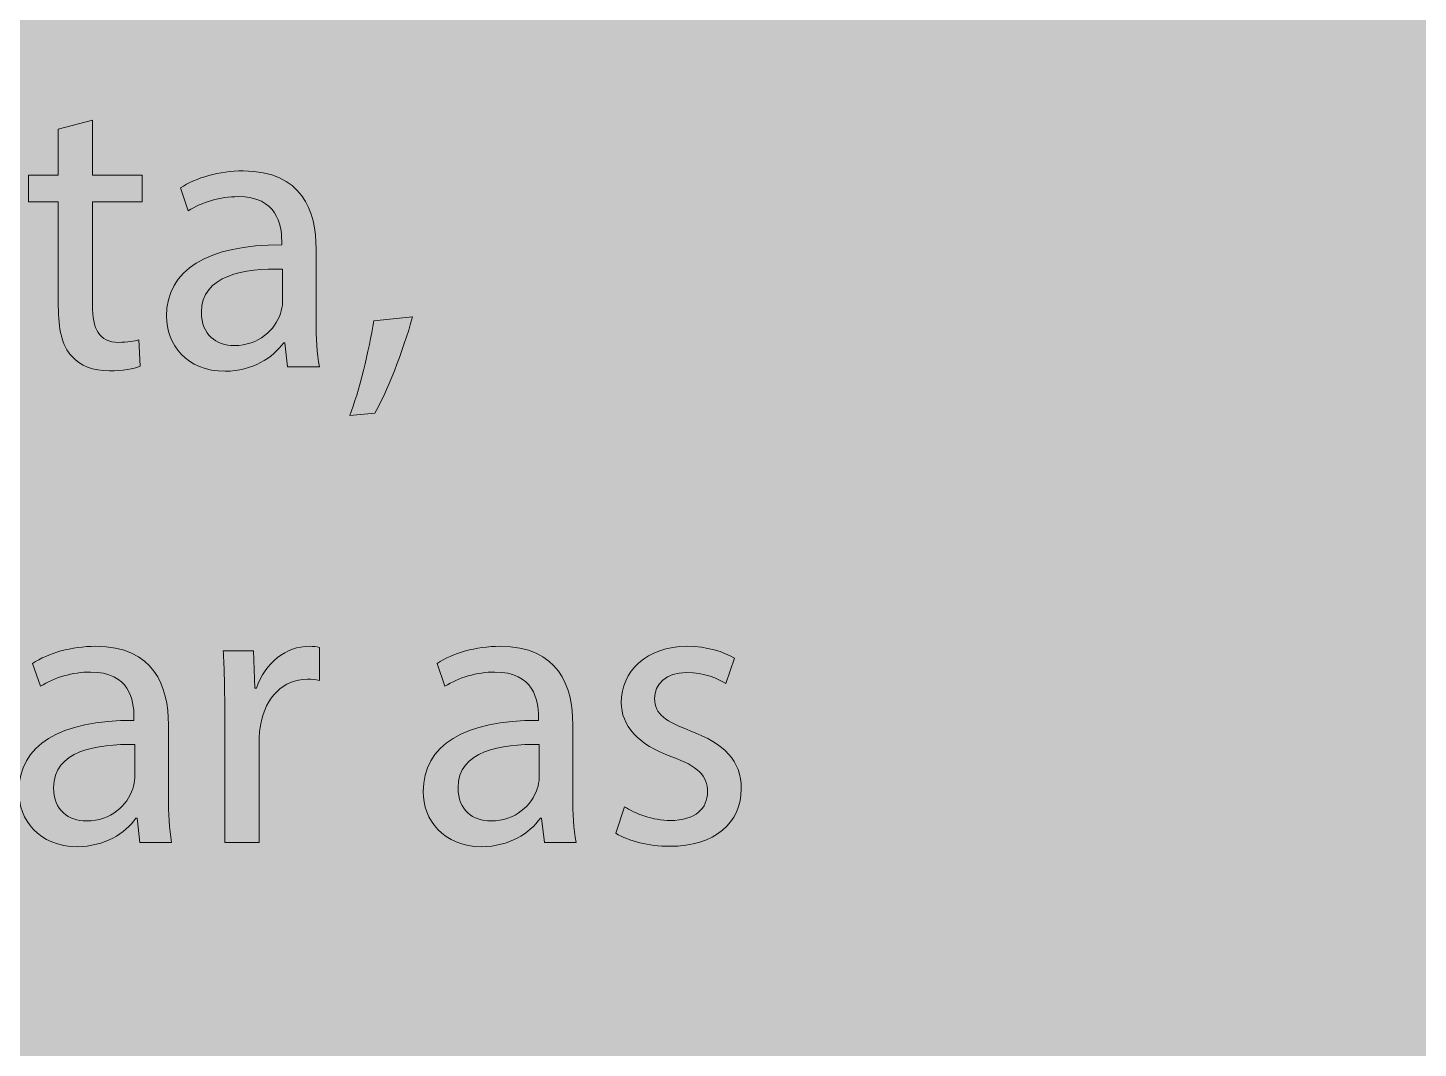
# Model space of a CAD drawing. Header units: inches. Extents: x -507 to 1392, y -754 to 68.
# Drawn here: x -56.38 to -14.26, y -102.48 to -71.57 of the extents above; entities that cross this region are included whole.
import ezdxf

# ---------------------------------------------------------------- set-up
doc = ezdxf.new("R2010")
doc.units = ezdxf.units.IN
doc.header["$MEASUREMENT"] = 0
doc.layers.add('Front', color=7, linetype='Continuous')
picture_1 = doc.add_image_def('image1.png', size_in_pixel=(3301, 2181))
picture_2 = doc.add_image_def('image10.png', size_in_pixel=(3013, 3012))

# ---------------------------------------------------------------- blocks, each defined once
blk = doc.blocks.new('block 3')
at = {"layer": 'Front', "true_color": 0x326699}
h = blk.add_hatch(color=165, dxfattribs=at)
h.dxf.hatch_style = 2
h.paths.add_polyline_path([(-211, -462.1), (-211, 61.249), (581, 61.249), (581, -462.1)])
at = {"layer": 'Front'}
image = blk.add_image(picture_1, insert=(-211, -462.191), size_in_units=(792.24, 523.44), dxfattribs=at)
blk = doc.blocks.new('block 48')
at = {"layer": 'Front', "true_color": 0x231f20}
h = blk.add_hatch(color=250, dxfattribs=at)
h.dxf.hatch_style = 2
edge = h.paths.add_edge_path()
edge.add_spline(control_points=[(-54.426, -74.374), (-54.426, -74.374), (-54.426, -76.041), (-54.426, -76.041), (-54.426, -76.041), (-52.915, -76.041), (-52.915, -76.041), (-52.915, -76.041), (-52.915, -76.844), (-52.915, -76.844), (-52.915, -76.844), (-54.426, -76.844), (-54.426, -76.844), (-54.426, -76.844), (-54.426, -79.974), (-54.426, -79.974), (-54.426, -80.694), (-54.222, -81.102), (-53.634, -81.102), (-53.358, -81.102), (-53.155, -81.065), (-53.022, -81.03), (-53.022, -81.03), (-52.975, -81.821), (-52.975, -81.821), (-53.179, -81.905), (-53.502, -81.965), (-53.91, -81.965), (-54.402, -81.965), (-54.798, -81.809), (-55.05, -81.521), (-55.35, -81.209), (-55.458, -80.694), (-55.458, -80.01), (-55.458, -80.01), (-55.458, -76.844), (-55.458, -76.844), (-55.458, -76.844), (-56.357, -76.844), (-56.357, -76.844), (-56.357, -76.844), (-56.357, -76.041), (-56.357, -76.041), (-56.357, -76.041), (-55.458, -76.041), (-55.458, -76.041), (-55.458, -76.041), (-55.458, -74.649), (-55.458, -74.649), (-55.458, -74.649), (-54.426, -74.374), (-54.426, -74.374)], knot_values=[0, 0, 0, 0, 1, 1, 1, 2, 2, 2, 3, 3, 3, 4, 4, 4, 5, 5, 5, 6, 6, 6, 7, 7, 7, 8, 8, 8, 9, 9, 9, 10, 10, 10, 11, 11, 11, 12, 12, 12, 13, 13, 13, 14, 14, 14, 15, 15, 15, 16, 16, 16, 17, 17, 17, 17], degree=3, periodic=1)
h = blk.add_hatch(color=250, dxfattribs=at)
h.dxf.hatch_style = 2
edge = h.paths.add_edge_path()
edge.add_spline(control_points=[(-48.511, -81.845), (-48.511, -81.845), (-48.595, -81.114), (-48.595, -81.114), (-48.595, -81.114), (-48.631, -81.114), (-48.631, -81.114), (-48.955, -81.569), (-49.578, -81.977), (-50.406, -81.977), (-51.581, -81.977), (-52.181, -81.149), (-52.181, -80.31), (-52.181, -78.907), (-50.934, -78.139), (-48.691, -78.151), (-48.691, -78.151), (-48.691, -78.031), (-48.691, -78.031), (-48.691, -77.552), (-48.823, -76.688), (-50.01, -76.688), (-50.55, -76.688), (-51.113, -76.856), (-51.521, -77.12), (-51.521, -77.12), (-51.761, -76.424), (-51.761, -76.424), (-51.281, -76.112), (-50.586, -75.909), (-49.854, -75.909), (-48.079, -75.909), (-47.647, -77.12), (-47.647, -78.283), (-47.647, -78.283), (-47.647, -80.454), (-47.647, -80.454), (-47.647, -80.958), (-47.624, -81.449), (-47.551, -81.845), (-47.551, -81.845), (-48.511, -81.845), (-48.511, -81.845)], knot_values=[0, 0, 0, 0, 1, 1, 1, 2, 2, 2, 3, 3, 3, 4, 4, 4, 5, 5, 5, 6, 6, 6, 7, 7, 7, 8, 8, 8, 9, 9, 9, 10, 10, 10, 11, 11, 11, 12, 12, 12, 13, 13, 13, 14, 14, 14, 14], degree=3, periodic=1)
edge = h.paths.add_edge_path()
edge.add_spline(control_points=[(-48.667, -78.883), (-49.818, -78.859), (-51.125, -79.063), (-51.125, -80.19), (-51.125, -80.874), (-50.669, -81.198), (-50.13, -81.198), (-49.375, -81.198), (-48.895, -80.718), (-48.727, -80.226), (-48.691, -80.118), (-48.667, -79.998), (-48.667, -79.89), (-48.667, -79.89), (-48.667, -78.883), (-48.667, -78.883)], knot_values=[0, 0, 0, 0, 1, 1, 1, 2, 2, 2, 3, 3, 3, 4, 4, 4, 5, 5, 5, 5], degree=3, periodic=1)
h = blk.add_hatch(color=250, dxfattribs=at)
h.dxf.hatch_style = 2
edge = h.paths.add_edge_path()
edge.add_spline(control_points=[(-46.625, -83.32), (-46.361, -82.613), (-46.037, -81.33), (-45.905, -80.454), (-45.905, -80.454), (-44.73, -80.334), (-44.73, -80.334), (-45.006, -81.354), (-45.534, -82.685), (-45.87, -83.249), (-45.87, -83.249), (-46.625, -83.32), (-46.625, -83.32)], knot_values=[0, 0, 0, 0, 1, 1, 1, 2, 2, 2, 3, 3, 3, 4, 4, 4, 4], degree=3, periodic=1)
h = blk.add_hatch(color=250, dxfattribs=at)
h.dxf.hatch_style = 2
edge = h.paths.add_edge_path()
edge.add_spline(control_points=[(-52.986, -96.246), (-52.986, -96.246), (-53.07, -95.514), (-53.07, -95.514), (-53.07, -95.514), (-53.106, -95.514), (-53.106, -95.514), (-53.43, -95.97), (-54.054, -96.377), (-54.881, -96.377), (-56.057, -96.377), (-56.656, -95.55), (-56.656, -94.71), (-56.656, -93.307), (-55.409, -92.54), (-53.167, -92.552), (-53.167, -92.552), (-53.167, -92.432), (-53.167, -92.432), (-53.167, -91.952), (-53.298, -91.088), (-54.485, -91.088), (-55.025, -91.088), (-55.589, -91.256), (-55.997, -91.52), (-55.997, -91.52), (-56.237, -90.825), (-56.237, -90.825), (-55.757, -90.513), (-55.062, -90.309), (-54.33, -90.309), (-52.555, -90.309), (-52.123, -91.52), (-52.123, -92.684), (-52.123, -92.684), (-52.123, -94.854), (-52.123, -94.854), (-52.123, -95.358), (-52.099, -95.85), (-52.027, -96.246), (-52.027, -96.246), (-52.986, -96.246), (-52.986, -96.246)], knot_values=[0, 0, 0, 0, 1, 1, 1, 2, 2, 2, 3, 3, 3, 4, 4, 4, 5, 5, 5, 6, 6, 6, 7, 7, 7, 8, 8, 8, 9, 9, 9, 10, 10, 10, 11, 11, 11, 12, 12, 12, 13, 13, 13, 14, 14, 14, 14], degree=3, periodic=1)
edge = h.paths.add_edge_path()
edge.add_spline(control_points=[(-53.143, -93.283), (-54.294, -93.259), (-55.601, -93.463), (-55.601, -94.59), (-55.601, -95.274), (-55.145, -95.598), (-54.605, -95.598), (-53.85, -95.598), (-53.37, -95.118), (-53.202, -94.626), (-53.167, -94.519), (-53.143, -94.398), (-53.143, -94.291), (-53.143, -94.291), (-53.143, -93.283), (-53.143, -93.283)], knot_values=[0, 0, 0, 0, 1, 1, 1, 2, 2, 2, 3, 3, 3, 4, 4, 4, 5, 5, 5, 5], degree=3, periodic=1)
h = blk.add_hatch(color=250, dxfattribs=at)
h.dxf.hatch_style = 2
edge = h.paths.add_edge_path()
edge.add_spline(control_points=[(-50.417, -92.252), (-50.417, -91.568), (-50.429, -90.98), (-50.465, -90.441), (-50.465, -90.441), (-49.542, -90.441), (-49.542, -90.441), (-49.542, -90.441), (-49.505, -91.58), (-49.505, -91.58), (-49.505, -91.58), (-49.458, -91.58), (-49.458, -91.58), (-49.194, -90.801), (-48.558, -90.309), (-47.851, -90.309), (-47.73, -90.309), (-47.646, -90.321), (-47.551, -90.345), (-47.551, -90.345), (-47.551, -91.34), (-47.551, -91.34), (-47.659, -91.316), (-47.767, -91.304), (-47.91, -91.304), (-48.654, -91.304), (-49.182, -91.868), (-49.326, -92.66), (-49.35, -92.804), (-49.374, -92.971), (-49.374, -93.151), (-49.374, -93.151), (-49.374, -96.246), (-49.374, -96.246), (-49.374, -96.246), (-50.417, -96.246), (-50.417, -96.246), (-50.417, -96.246), (-50.417, -92.252), (-50.417, -92.252)], knot_values=[0, 0, 0, 0, 1, 1, 1, 2, 2, 2, 3, 3, 3, 4, 4, 4, 5, 5, 5, 6, 6, 6, 7, 7, 7, 8, 8, 8, 9, 9, 9, 10, 10, 10, 11, 11, 11, 12, 12, 12, 13, 13, 13, 13], degree=3, periodic=1)
h = blk.add_hatch(color=250, dxfattribs=at)
h.dxf.hatch_style = 2
edge = h.paths.add_edge_path()
edge.add_spline(control_points=[(-40.735, -96.246), (-40.735, -96.246), (-40.819, -95.514), (-40.819, -95.514), (-40.819, -95.514), (-40.855, -95.514), (-40.855, -95.514), (-41.179, -95.97), (-41.802, -96.377), (-42.63, -96.377), (-43.805, -96.377), (-44.405, -95.55), (-44.405, -94.71), (-44.405, -93.307), (-43.158, -92.54), (-40.915, -92.552), (-40.915, -92.552), (-40.915, -92.432), (-40.915, -92.432), (-40.915, -91.952), (-41.047, -91.088), (-42.234, -91.088), (-42.774, -91.088), (-43.337, -91.256), (-43.745, -91.52), (-43.745, -91.52), (-43.985, -90.825), (-43.985, -90.825), (-43.505, -90.513), (-42.81, -90.309), (-42.078, -90.309), (-40.303, -90.309), (-39.872, -91.52), (-39.872, -92.684), (-39.872, -92.684), (-39.872, -94.854), (-39.872, -94.854), (-39.872, -95.358), (-39.848, -95.85), (-39.775, -96.246), (-39.775, -96.246), (-40.735, -96.246), (-40.735, -96.246)], knot_values=[0, 0, 0, 0, 1, 1, 1, 2, 2, 2, 3, 3, 3, 4, 4, 4, 5, 5, 5, 6, 6, 6, 7, 7, 7, 8, 8, 8, 9, 9, 9, 10, 10, 10, 11, 11, 11, 12, 12, 12, 13, 13, 13, 14, 14, 14, 14], degree=3, periodic=1)
edge = h.paths.add_edge_path()
edge.add_spline(control_points=[(-40.891, -93.283), (-42.042, -93.259), (-43.35, -93.463), (-43.35, -94.59), (-43.35, -95.274), (-42.894, -95.598), (-42.354, -95.598), (-41.599, -95.598), (-41.119, -95.118), (-40.951, -94.626), (-40.915, -94.519), (-40.891, -94.398), (-40.891, -94.291), (-40.891, -94.291), (-40.891, -93.283), (-40.891, -93.283)], knot_values=[0, 0, 0, 0, 1, 1, 1, 2, 2, 2, 3, 3, 3, 4, 4, 4, 5, 5, 5, 5], degree=3, periodic=1)
h = blk.add_hatch(color=250, dxfattribs=at)
h.dxf.hatch_style = 2
edge = h.paths.add_edge_path()
edge.add_spline(control_points=[(-38.309, -95.166), (-37.997, -95.37), (-37.445, -95.586), (-36.917, -95.586), (-36.15, -95.586), (-35.791, -95.202), (-35.791, -94.723), (-35.791, -94.219), (-36.09, -93.943), (-36.87, -93.655), (-37.913, -93.283), (-38.405, -92.708), (-38.405, -92.012), (-38.405, -91.077), (-37.649, -90.309), (-36.402, -90.309), (-35.814, -90.309), (-35.299, -90.477), (-34.975, -90.668), (-34.975, -90.668), (-35.239, -91.436), (-35.239, -91.436), (-35.466, -91.292), (-35.886, -91.101), (-36.426, -91.101), (-37.05, -91.101), (-37.397, -91.46), (-37.397, -91.892), (-37.397, -92.372), (-37.05, -92.587), (-36.294, -92.875), (-35.287, -93.259), (-34.771, -93.763), (-34.771, -94.626), (-34.771, -95.646), (-35.562, -96.366), (-36.942, -96.366), (-37.577, -96.366), (-38.165, -96.209), (-38.573, -95.97), (-38.573, -95.97), (-38.309, -95.166), (-38.309, -95.166)], knot_values=[0, 0, 0, 0, 1, 1, 1, 2, 2, 2, 3, 3, 3, 4, 4, 4, 5, 5, 5, 6, 6, 6, 7, 7, 7, 8, 8, 8, 9, 9, 9, 10, 10, 10, 11, 11, 11, 12, 12, 12, 13, 13, 13, 14, 14, 14, 14], degree=3, periodic=1)
at = {"layer": 'Front', "lineweight": 0}
for points, knots in [([(-54.426, -74.374), (-54.426, -74.374), (-54.426, -76.041), (-54.426, -76.041), (-54.426, -76.041), (-52.915, -76.041), (-52.915, -76.041), (-52.915, -76.041), (-52.915, -76.844), (-52.915, -76.844), (-52.915, -76.844), (-54.426, -76.844), (-54.426, -76.844), (-54.426, -76.844), (-54.426, -79.974), (-54.426, -79.974), (-54.426, -80.694), (-54.222, -81.102), (-53.634, -81.102), (-53.358, -81.102), (-53.155, -81.065), (-53.022, -81.03), (-53.022, -81.03), (-52.975, -81.821), (-52.975, -81.821), (-53.179, -81.905), (-53.502, -81.965), (-53.91, -81.965), (-54.402, -81.965), (-54.798, -81.809), (-55.05, -81.521), (-55.35, -81.209), (-55.458, -80.694), (-55.458, -80.01), (-55.458, -80.01), (-55.458, -76.844), (-55.458, -76.844), (-55.458, -76.844), (-56.357, -76.844), (-56.357, -76.844), (-56.357, -76.844), (-56.357, -76.041), (-56.357, -76.041), (-56.357, -76.041), (-55.458, -76.041), (-55.458, -76.041), (-55.458, -76.041), (-55.458, -74.649), (-55.458, -74.649), (-55.458, -74.649), (-54.426, -74.374), (-54.426, -74.374)], [0, 0, 0, 0, 1, 1, 1, 2, 2, 2, 3, 3, 3, 4, 4, 4, 5, 5, 5, 6, 6, 6, 7, 7, 7, 8, 8, 8, 9, 9, 9, 10, 10, 10, 11, 11, 11, 12, 12, 12, 13, 13, 13, 14, 14, 14, 15, 15, 15, 16, 16, 16, 17, 17, 17, 17]), ([(-48.511, -81.845), (-48.511, -81.845), (-48.595, -81.114), (-48.595, -81.114), (-48.595, -81.114), (-48.631, -81.114), (-48.631, -81.114), (-48.955, -81.569), (-49.578, -81.977), (-50.406, -81.977), (-51.581, -81.977), (-52.181, -81.149), (-52.181, -80.31), (-52.181, -78.907), (-50.934, -78.139), (-48.691, -78.151), (-48.691, -78.151), (-48.691, -78.031), (-48.691, -78.031), (-48.691, -77.552), (-48.823, -76.688), (-50.01, -76.688), (-50.55, -76.688), (-51.113, -76.856), (-51.521, -77.12), (-51.521, -77.12), (-51.761, -76.424), (-51.761, -76.424), (-51.281, -76.112), (-50.586, -75.909), (-49.854, -75.909), (-48.079, -75.909), (-47.647, -77.12), (-47.647, -78.283), (-47.647, -78.283), (-47.647, -80.454), (-47.647, -80.454), (-47.647, -80.958), (-47.624, -81.449), (-47.551, -81.845), (-47.551, -81.845), (-48.511, -81.845), (-48.511, -81.845)], [0, 0, 0, 0, 1, 1, 1, 2, 2, 2, 3, 3, 3, 4, 4, 4, 5, 5, 5, 6, 6, 6, 7, 7, 7, 8, 8, 8, 9, 9, 9, 10, 10, 10, 11, 11, 11, 12, 12, 12, 13, 13, 13, 14, 14, 14, 14]), ([(-48.667, -78.883), (-49.818, -78.859), (-51.125, -79.063), (-51.125, -80.19), (-51.125, -80.874), (-50.669, -81.198), (-50.13, -81.198), (-49.375, -81.198), (-48.895, -80.718), (-48.727, -80.226), (-48.691, -80.118), (-48.667, -79.998), (-48.667, -79.89), (-48.667, -79.89), (-48.667, -78.883), (-48.667, -78.883)], [0, 0, 0, 0, 1, 1, 1, 2, 2, 2, 3, 3, 3, 4, 4, 4, 5, 5, 5, 5]), ([(-46.625, -83.32), (-46.361, -82.613), (-46.037, -81.33), (-45.905, -80.454), (-45.905, -80.454), (-44.73, -80.334), (-44.73, -80.334), (-45.006, -81.354), (-45.534, -82.685), (-45.87, -83.249), (-45.87, -83.249), (-46.625, -83.32), (-46.625, -83.32)], [0, 0, 0, 0, 1, 1, 1, 2, 2, 2, 3, 3, 3, 4, 4, 4, 4]), ([(-52.986, -96.246), (-52.986, -96.246), (-53.07, -95.514), (-53.07, -95.514), (-53.07, -95.514), (-53.106, -95.514), (-53.106, -95.514), (-53.43, -95.97), (-54.054, -96.377), (-54.881, -96.377), (-56.057, -96.377), (-56.656, -95.55), (-56.656, -94.71), (-56.656, -93.307), (-55.409, -92.54), (-53.167, -92.552), (-53.167, -92.552), (-53.167, -92.432), (-53.167, -92.432), (-53.167, -91.952), (-53.298, -91.088), (-54.485, -91.088), (-55.025, -91.088), (-55.589, -91.256), (-55.997, -91.52), (-55.997, -91.52), (-56.237, -90.825), (-56.237, -90.825), (-55.757, -90.513), (-55.062, -90.309), (-54.33, -90.309), (-52.555, -90.309), (-52.123, -91.52), (-52.123, -92.684), (-52.123, -92.684), (-52.123, -94.854), (-52.123, -94.854), (-52.123, -95.358), (-52.099, -95.85), (-52.027, -96.246), (-52.027, -96.246), (-52.986, -96.246), (-52.986, -96.246)], [0, 0, 0, 0, 1, 1, 1, 2, 2, 2, 3, 3, 3, 4, 4, 4, 5, 5, 5, 6, 6, 6, 7, 7, 7, 8, 8, 8, 9, 9, 9, 10, 10, 10, 11, 11, 11, 12, 12, 12, 13, 13, 13, 14, 14, 14, 14]), ([(-50.417, -92.252), (-50.417, -91.568), (-50.429, -90.98), (-50.465, -90.441), (-50.465, -90.441), (-49.542, -90.441), (-49.542, -90.441), (-49.542, -90.441), (-49.505, -91.58), (-49.505, -91.58), (-49.505, -91.58), (-49.458, -91.58), (-49.458, -91.58), (-49.194, -90.801), (-48.558, -90.309), (-47.851, -90.309), (-47.73, -90.309), (-47.646, -90.321), (-47.551, -90.345), (-47.551, -90.345), (-47.551, -91.34), (-47.551, -91.34), (-47.659, -91.316), (-47.767, -91.304), (-47.91, -91.304), (-48.654, -91.304), (-49.182, -91.868), (-49.326, -92.66), (-49.35, -92.804), (-49.374, -92.971), (-49.374, -93.151), (-49.374, -93.151), (-49.374, -96.246), (-49.374, -96.246), (-49.374, -96.246), (-50.417, -96.246), (-50.417, -96.246), (-50.417, -96.246), (-50.417, -92.252), (-50.417, -92.252)], [0, 0, 0, 0, 1, 1, 1, 2, 2, 2, 3, 3, 3, 4, 4, 4, 5, 5, 5, 6, 6, 6, 7, 7, 7, 8, 8, 8, 9, 9, 9, 10, 10, 10, 11, 11, 11, 12, 12, 12, 13, 13, 13, 13]), ([(-40.735, -96.246), (-40.735, -96.246), (-40.819, -95.514), (-40.819, -95.514), (-40.819, -95.514), (-40.855, -95.514), (-40.855, -95.514), (-41.179, -95.97), (-41.802, -96.377), (-42.63, -96.377), (-43.805, -96.377), (-44.405, -95.55), (-44.405, -94.71), (-44.405, -93.307), (-43.158, -92.54), (-40.915, -92.552), (-40.915, -92.552), (-40.915, -92.432), (-40.915, -92.432), (-40.915, -91.952), (-41.047, -91.088), (-42.234, -91.088), (-42.774, -91.088), (-43.337, -91.256), (-43.745, -91.52), (-43.745, -91.52), (-43.985, -90.825), (-43.985, -90.825), (-43.505, -90.513), (-42.81, -90.309), (-42.078, -90.309), (-40.303, -90.309), (-39.872, -91.52), (-39.872, -92.684), (-39.872, -92.684), (-39.872, -94.854), (-39.872, -94.854), (-39.872, -95.358), (-39.848, -95.85), (-39.775, -96.246), (-39.775, -96.246), (-40.735, -96.246), (-40.735, -96.246)], [0, 0, 0, 0, 1, 1, 1, 2, 2, 2, 3, 3, 3, 4, 4, 4, 5, 5, 5, 6, 6, 6, 7, 7, 7, 8, 8, 8, 9, 9, 9, 10, 10, 10, 11, 11, 11, 12, 12, 12, 13, 13, 13, 14, 14, 14, 14]), ([(-38.309, -95.166), (-37.997, -95.37), (-37.445, -95.586), (-36.917, -95.586), (-36.15, -95.586), (-35.791, -95.202), (-35.791, -94.723), (-35.791, -94.219), (-36.09, -93.943), (-36.87, -93.655), (-37.913, -93.283), (-38.405, -92.708), (-38.405, -92.012), (-38.405, -91.077), (-37.649, -90.309), (-36.402, -90.309), (-35.814, -90.309), (-35.299, -90.477), (-34.975, -90.668), (-34.975, -90.668), (-35.239, -91.436), (-35.239, -91.436), (-35.466, -91.292), (-35.886, -91.101), (-36.426, -91.101), (-37.05, -91.101), (-37.397, -91.46), (-37.397, -91.892), (-37.397, -92.372), (-37.05, -92.587), (-36.294, -92.875), (-35.287, -93.259), (-34.771, -93.763), (-34.771, -94.626), (-34.771, -95.646), (-35.562, -96.366), (-36.942, -96.366), (-37.577, -96.366), (-38.165, -96.209), (-38.573, -95.97), (-38.573, -95.97), (-38.309, -95.166), (-38.309, -95.166)], [0, 0, 0, 0, 1, 1, 1, 2, 2, 2, 3, 3, 3, 4, 4, 4, 5, 5, 5, 6, 6, 6, 7, 7, 7, 8, 8, 8, 9, 9, 9, 10, 10, 10, 11, 11, 11, 12, 12, 12, 13, 13, 13, 14, 14, 14, 14]), ([(-53.143, -93.283), (-54.294, -93.259), (-55.601, -93.463), (-55.601, -94.59), (-55.601, -95.274), (-55.145, -95.598), (-54.605, -95.598), (-53.85, -95.598), (-53.37, -95.118), (-53.202, -94.626), (-53.167, -94.519), (-53.143, -94.398), (-53.143, -94.291), (-53.143, -94.291), (-53.143, -93.283), (-53.143, -93.283)], [0, 0, 0, 0, 1, 1, 1, 2, 2, 2, 3, 3, 3, 4, 4, 4, 5, 5, 5, 5]), ([(-40.891, -93.283), (-42.042, -93.259), (-43.35, -93.463), (-43.35, -94.59), (-43.35, -95.274), (-42.894, -95.598), (-42.354, -95.598), (-41.599, -95.598), (-41.119, -95.118), (-40.951, -94.626), (-40.915, -94.519), (-40.891, -94.398), (-40.891, -94.291), (-40.891, -94.291), (-40.891, -93.283), (-40.891, -93.283)], [0, 0, 0, 0, 1, 1, 1, 2, 2, 2, 3, 3, 3, 4, 4, 4, 5, 5, 5, 5])]:
    blk.add_open_spline(points, degree=3, knots=knots, dxfattribs=at)

msp = doc.modelspace()

# ---------------------------------------------------------------- block references
at = {"layer": 'Front'}
for name in ['block 3', 'block 48']:
    msp.add_blockref(name, (0, 0), dxfattribs=at)

# ---------------------------------------------------------------- pictures from other files: only their frames are drawn
image = msp.add_image(picture_2, insert=(-506.916, -754.387), size_in_units=(723.12, 722.88), dxfattribs=at)

doc.saveas('drawing.dxf')
